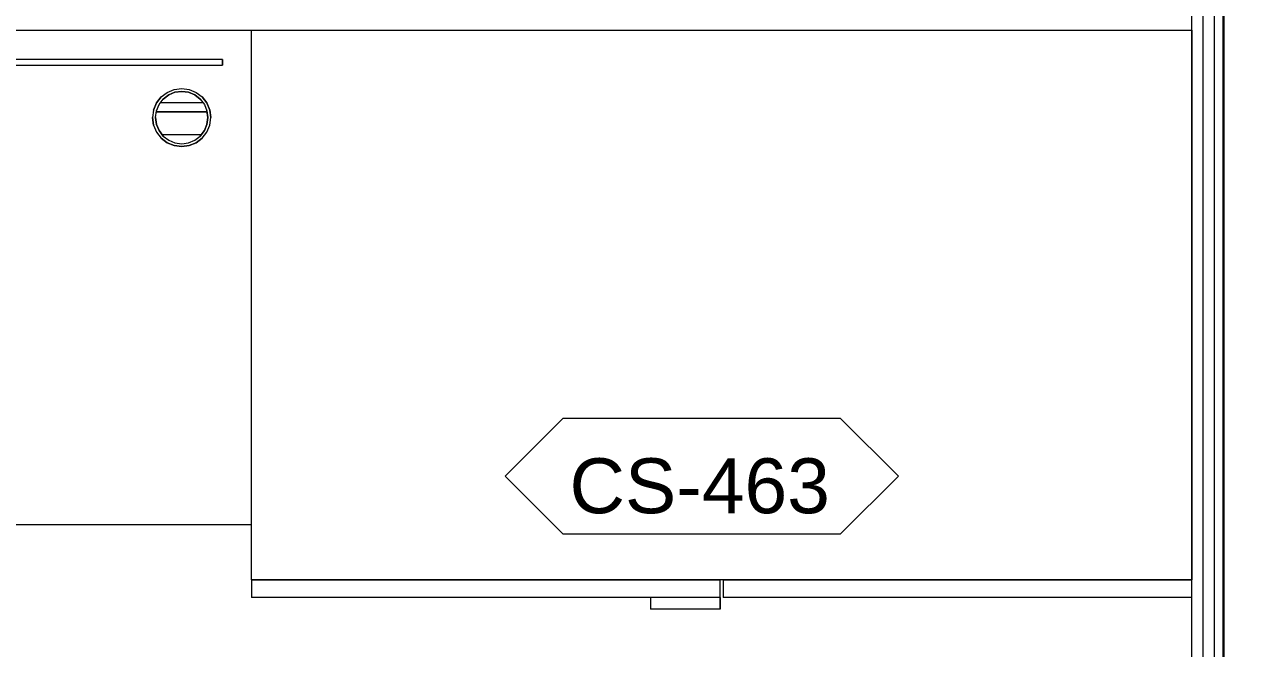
# Model space of a CAD drawing. Header units: centimetres. Extents: x 118932 to 154602, y -32682 to -23521.
# Drawn here: x 139655.3 to 139789.4, y -26535.1 to -26467 of the extents above; entities that cross this region are included whole.
import ezdxf

# ---------------------------------------------------------------- set-up
doc = ezdxf.new("R2010")
doc.units = ezdxf.units.CM
doc.header["$LTSCALE"] = 50
doc.header["$MEASUREMENT"] = 0
for name, color, linetype, lineweight, true_color in [('GEN_00_BL_Yazı', 7, 'Continuous', 0, 0x4f5250), ('GEN_02_TF_Mobilya', 7, 'Continuous', 5, 0x745e3d), ('GEN_05_ML_Alçıpan-RefEdit0', 7, 'Continuous', 18, 0x008b29), ('GEN_05_ML_Alçıpan_giydirme', 7, 'Continuous', 18, 0x7ebab5), ('KALACAK DUVARLAR', 7, 'Continuous', 30, 0x005387)]:
    doc.layers.add(name, color=color, linetype=linetype, lineweight=lineweight, true_color=true_color)
doc.styles.add('Arial_6', font='arial.ttf', dxfattribs={"height": 59.5325})

# ---------------------------------------------------------------- blocks, each defined once
blk = doc.blocks.new('KALACAK DUVALAR LEVEL 0 D BLOK')
at = {"layer": 'KALACAK DUVARLAR', "elevation": 0}
blk.add_lwpolyline([(-380.5, 262.91), (-365.5, 262.91), (-365.5, 451.45), (-245.5, 451.45), (-245.5, 466.45), (-365.5, 466.45), (-365.5, 975.45), (-170.5, 975.75), (-170.5, 990.15), (-635.95, 990.45), (-635.95, 975.34), (-380.5, 975.34), (-380.5, 808.34)], close=True, dxfattribs=at)
blk = doc.blocks.new('FFE-Tag')
at = {"color": 0}
blk.add_wipeout([(-8.761, 0), (-6.189, 2.572), (6.189, 2.572), (8.761, 0), (6.189, -2.572), (-6.189, -2.572)], dxfattribs=at).dxf.layer = 'GEN_00_BL_Yazı'
at = {"layer": 'GEN_00_BL_Yazı', "color": 0}
for p, q in [((-8.761, 0), (-6.189, 2.572)), ((6.189, 2.572), (-6.189, 2.572)), ((8.761, 0), (6.189, 2.572)), ((-8.761, 0), (-6.189, -2.572)), ((8.761, 0), (6.189, -2.572)), ((-6.189, -2.572), (6.189, -2.572))]:
    blk.add_line(p, q, dxfattribs=at)
blk = doc.blocks.new('CS-463')
at = {"layer": 'GEN_00_BL_Yazı', "insert": (-0.22, -1.08), "char_height": 6, "attachment_point": 5, "style": 'Arial_6'}
blk.add_mtext('CS-463', dxfattribs=at)
blk = doc.blocks.new('*U553')
at = {"layer": 'GEN_02_TF_Mobilya'}
for p, q in [((-513, -285), (-513, -304.1)), ((-513, -285), (-513, -304.1)), ((-513, -285), (-27, -285)), ((-513, -285), (-27, -285)), ((-27, -285), (-1.6, -285)), ((-27, -285), (-1.6, -285)), ((-1.6, -304.1), (-1.6, -285)), ((-1.6, -304.1), (-1.6, -285)), ((1.6, -285), (1.6, -304.1)), ((1.6, -285), (27, -285)), ((27, -285), (1.6, -285)), ((1.6, -285), (1.6, -304.1)), ((27, -285), (513, -285)), ((27, -285), (513, -285)), ((513, -304.1), (513, -285)), ((513, -304.1), (513, -285)), ((-1.6, -304.1), (-513, -304.1)), ((-1.6, -304.1), (-513, -304.1)), ((-77.8, -304.1), (-77.8, -316.8)), ((-77.8, -304.1), (-77.8, -316.8)), ((-1.6, -304.1), (-1.6, -316.8)), ((-1.6, -316.8), (-1.6, -304.1)), ((513, -304.1), (1.6, -304.1)), ((513, -304.1), (1.6, -304.1)), ((-1.6, -316.8), (-77.8, -316.8)), ((-1.6, -316.8), (-77.8, -316.8))]:
    blk.add_line(p, q, dxfattribs=at)
at = {"layer": 'GEN_00_BL_Yazı', "xscale": 24.48801272789174, "yscale": 24.48801272789174, "zscale": 24.48801272789174}
blk.add_blockref('FFE-Tag', (-21.8, -171.9), dxfattribs=at)
at = {"layer": 'GEN_02_TF_Mobilya'}
blk.add_lwpolyline([(-513, 315), (513, 315), (513, -285), (-513, -285)], close=True, dxfattribs=at)
at = {"xscale": 10, "yscale": 10, "zscale": 10}
blk.add_blockref('CS-463', (-21.8, -171.9), dxfattribs=at)
blk = doc.blocks.new('CS-456.S-L MİNİBAR')
at = {"layer": 'GEN_02_TF_Mobilya'}
for p, q in [((-73.64, 17.29, 0), (-23.48, 17.29, 0)), ((-73.64, 17.29, 0), (-23.48, 17.29, 0)), ((-73.64, 17.29, 0), (-73.64, -36.69, 0)), ((-73.64, 17.29, 0), (-73.64, -36.69, 0)), ((-66.85, -24.1, 0), (-67.61, -24.41, 0)), ((-67.61, -24.41, 0), (-66.85, -24.1, 0)), ((-66.02, -23.99, 0), (-66.85, -24.1, 0)), ((-66.85, -24.1, 0), (-66.02, -23.99, 0)), ((-65.2, -24.1, 0), (-66.02, -23.99, 0)), ((-66.02, -23.99, 0), (-65.2, -24.1, 0)), ((-64.44, -24.41, 0), (-65.2, -24.1, 0)), ((-65.2, -24.1, 0), (-64.44, -24.41, 0)), ((-68.27, -24.92, 0), (-68.77, -25.58, 0)), ((-68.27, -24.92, 0), (-68.77, -25.58, 0)), ((-68.5, -25.73, 0), (-68.04, -25.14, 0)), ((-68.04, -25.14, 0), (-68.5, -25.73, 0)), ((-67.61, -24.41, 0), (-68.27, -24.92, 0)), ((-68.27, -24.92, 0), (-67.61, -24.41, 0)), ((-68.13, -25.26, 0), (-63.92, -25.26, 0)), ((-68.13, -25.26, 0), (-63.92, -25.26, 0)), ((-67.45, -24.69, 0), (-68.04, -25.14, 0)), ((-67.45, -24.69, 0), (-68.04, -25.14, 0)), ((-66.76, -24.4, 0), (-67.45, -24.69, 0)), ((-66.76, -24.4, 0), (-67.45, -24.69, 0)), ((-66.02, -24.31, 0), (-66.76, -24.4, 0)), ((-66.02, -24.31, 0), (-66.76, -24.4, 0)), ((-65.28, -24.4, 0), (-66.02, -24.31, 0)), ((-65.28, -24.4, 0), (-66.02, -24.31, 0)), ((-64.6, -24.69, 0), (-65.28, -24.4, 0)), ((-64.6, -24.69, 0), (-65.28, -24.4, 0)), ((-64, -25.14, 0), (-64.6, -24.69, 0)), ((-64, -25.14, 0), (-64.6, -24.69, 0)), ((-63.78, -24.92, 0), (-64.44, -24.41, 0)), ((-64.44, -24.41, 0), (-63.78, -24.92, 0)), ((-64, -25.14, 0), (-63.55, -25.73, 0)), ((-63.55, -25.73, 0), (-64, -25.14, 0)), ((-63.27, -25.58, 0), (-63.78, -24.92, 0)), ((-63.27, -25.58, 0), (-63.78, -24.92, 0)), ((-69.09, -26.34, 0), (-69.2, -27.16, 0)), ((-69.09, -26.34, 0), (-69.2, -27.16, 0)), ((-68.77, -25.58, 0), (-69.09, -26.34, 0)), ((-68.77, -25.58, 0), (-69.09, -26.34, 0)), ((-68.88, -27.16, 0), (-68.78, -26.42, 0)), ((-68.78, -26.42, 0), (-68.88, -27.16, 0)), ((-68.78, -26.42, 0), (-68.5, -25.73, 0)), ((-68.5, -25.73, 0), (-68.78, -26.42, 0)), ((-63.55, -25.73, 0), (-63.26, -26.42, 0)), ((-63.26, -26.42, 0), (-63.55, -25.73, 0)), ((-62.96, -26.34, 0), (-63.27, -25.58, 0)), ((-62.96, -26.34, 0), (-63.27, -25.58, 0)), ((-63.26, -26.42, 0), (-63.17, -27.16, 0)), ((-63.17, -27.16, 0), (-63.26, -26.42, 0)), ((-62.96, -26.34, 0), (-62.85, -27.16, 0)), ((-62.85, -27.16, 0), (-62.96, -26.34, 0)), ((-69.09, -27.98, 0), (-69.2, -27.16, 0)), ((-69.2, -27.16, 0), (-69.09, -27.98, 0)), ((-68.77, -28.75, 0), (-69.09, -27.98, 0)), ((-69.09, -27.98, 0), (-68.77, -28.75, 0)), ((-68.78, -27.9, 0), (-68.88, -27.16, 0)), ((-68.88, -27.16, 0), (-68.78, -27.9, 0)), ((-68.8, -27.8, 0), (-63.25, -27.8, 0)), ((-63.25, -27.8, 0), (-68.8, -27.8, 0)), ((-68.5, -28.59, 0), (-68.78, -27.9, 0)), ((-68.5, -28.59, 0), (-68.78, -27.9, 0)), ((-63.26, -27.9, 0), (-63.55, -28.59, 0)), ((-63.26, -27.9, 0), (-63.55, -28.59, 0)), ((-62.96, -27.98, 0), (-63.27, -28.75, 0)), ((-63.27, -28.75, 0), (-62.96, -27.98, 0)), ((-63.17, -27.16, 0), (-63.26, -27.9, 0)), ((-63.17, -27.16, 0), (-63.26, -27.9, 0)), ((-62.96, -27.98, 0), (-62.85, -27.16, 0)), ((-62.96, -27.98, 0), (-62.85, -27.16, 0)), ((-68.27, -29.41, 0), (-68.77, -28.75, 0)), ((-68.77, -28.75, 0), (-68.27, -29.41, 0)), ((-68.04, -29.18, 0), (-68.5, -28.59, 0)), ((-68.04, -29.18, 0), (-68.5, -28.59, 0)), ((-68.38, -28.75, 0), (-63.67, -28.75, 0)), ((-68.38, -28.75, 0), (-63.67, -28.75, 0)), ((-67.61, -29.91, 0), (-68.27, -29.41, 0)), ((-67.61, -29.91, 0), (-68.27, -29.41, 0)), ((-68.04, -29.18, 0), (-67.45, -29.64, 0)), ((-67.45, -29.64, 0), (-68.04, -29.18, 0)), ((-64.6, -29.64, 0), (-64, -29.18, 0)), ((-64, -29.18, 0), (-64.6, -29.64, 0)), ((-63.78, -29.41, 0), (-64.44, -29.91, 0)), ((-63.78, -29.41, 0), (-64.44, -29.91, 0)), ((-63.55, -28.59, 0), (-64, -29.18, 0)), ((-63.55, -28.59, 0), (-64, -29.18, 0)), ((-63.27, -28.75, 0), (-63.78, -29.41, 0)), ((-63.78, -29.41, 0), (-63.27, -28.75, 0)), ((-66.85, -30.23, 0), (-67.61, -29.91, 0)), ((-66.85, -30.23, 0), (-67.61, -29.91, 0)), ((-67.45, -29.64, 0), (-66.76, -29.92, 0)), ((-66.76, -29.92, 0), (-67.45, -29.64, 0)), ((-66.02, -30.34, 0), (-66.85, -30.23, 0)), ((-66.02, -30.34, 0), (-66.85, -30.23, 0)), ((-66.76, -29.92, 0), (-66.02, -30.02, 0)), ((-66.02, -30.02, 0), (-66.76, -29.92, 0)), ((-66.02, -30.02, 0), (-65.28, -29.92, 0)), ((-65.28, -29.92, 0), (-66.02, -30.02, 0)), ((-65.2, -30.23, 0), (-66.02, -30.34, 0)), ((-65.2, -30.23, 0), (-66.02, -30.34, 0)), ((-65.28, -29.92, 0), (-64.6, -29.64, 0)), ((-64.6, -29.64, 0), (-65.28, -29.92, 0)), ((-64.44, -29.91, 0), (-65.2, -30.23, 0)), ((-64.44, -29.91, 0), (-65.2, -30.23, 0)), ((-70.47, -32.88, 0), (-70.47, -33.51, 0)), ((-47.42, -32.88, 0), (-70.47, -32.88, 0)), ((-47.42, -32.88, 0), (-70.47, -32.88, 0)), ((-70.47, -33.51, 0), (-70.47, -32.88, 0)), ((-70.47, -33.51, 0), (-47.42, -33.51, 0)), ((-70.47, -33.51, 0), (-47.42, -33.51, 0)), ((-21.1, -36.69, 0), (-73.64, -36.69, 0)), ((-21.1, -36.69, 0), (-73.64, -36.69, 0))]:
    blk.add_line(p, q, dxfattribs=at)
blk = doc.blocks.new('D blok level 1 tefrişler')
at = {"layer": 'GEN_02_TF_Mobilya', "xscale": 0.1000000000000008, "yscale": 0.1000000000000008, "zscale": 0.1000000000000008}
blk.add_blockref('*U553', (-1153.46, 541.81, 0), dxfattribs=at)
at = {"layer": 'KALACAK DUVARLAR', "rotation": 180}
blk.add_blockref('CS-456.S-L MİNİBAR', (-1278.41, 536.62, 0), dxfattribs=at)
blk = doc.blocks.new('level 1 d blok duvarlar')
at = {"layer": 'GEN_05_ML_Alçıpan-RefEdit0', "elevation": 0}
blk.add_lwpolyline([(1224.71, -1304.69), (994.71, -1304.69), (994.71, -1221.69), (977.71, -1221.69), (977.71, -1321.69), (1224.71, -1321.69), (1224.71, -1319.19), (980.21, -1319.19), (980.21, -1224.19), (992.21, -1224.19), (992.21, -1307.19), (1224.71, -1307.19)], dxfattribs=at)
at = {"layer": 'GEN_05_ML_Alçıpan_giydirme', "elevation": 0}
for points in [[(1149.16, -1917.08), (1227.21, -1917.01), (1227.21, -1110.08), (994.71, -1110.08)], [(1147.91, -1917.03), (1147.91, -1915.83), (1225.96, -1915.76), (1225.96, -1111.33), (994.71, -1111.33)], [(1146.66, -1917.03), (1146.66, -1914.58), (1224.71, -1914.51), (1224.71, -1112.58), (994.71, -1112.58)]]:
    blk.add_lwpolyline(points, dxfattribs=at)

msp = doc.modelspace()

# ---------------------------------------------------------------- block references
msp.add_blockref('KALACAK DUVALAR LEVEL 0 D BLOK', (140166.67, -27228.34, 0))

# ---------------------------------------------------------------- next in the draw order: block references
msp.add_blockref('D blok level 1 tefrişler', (140884.88, -27040.92, 0))

# ---------------------------------------------------------------- next in the draw order: block references
msp.add_blockref('level 1 d blok duvarlar', (138558, -25145.92))

doc.saveas('drawing.dxf')
